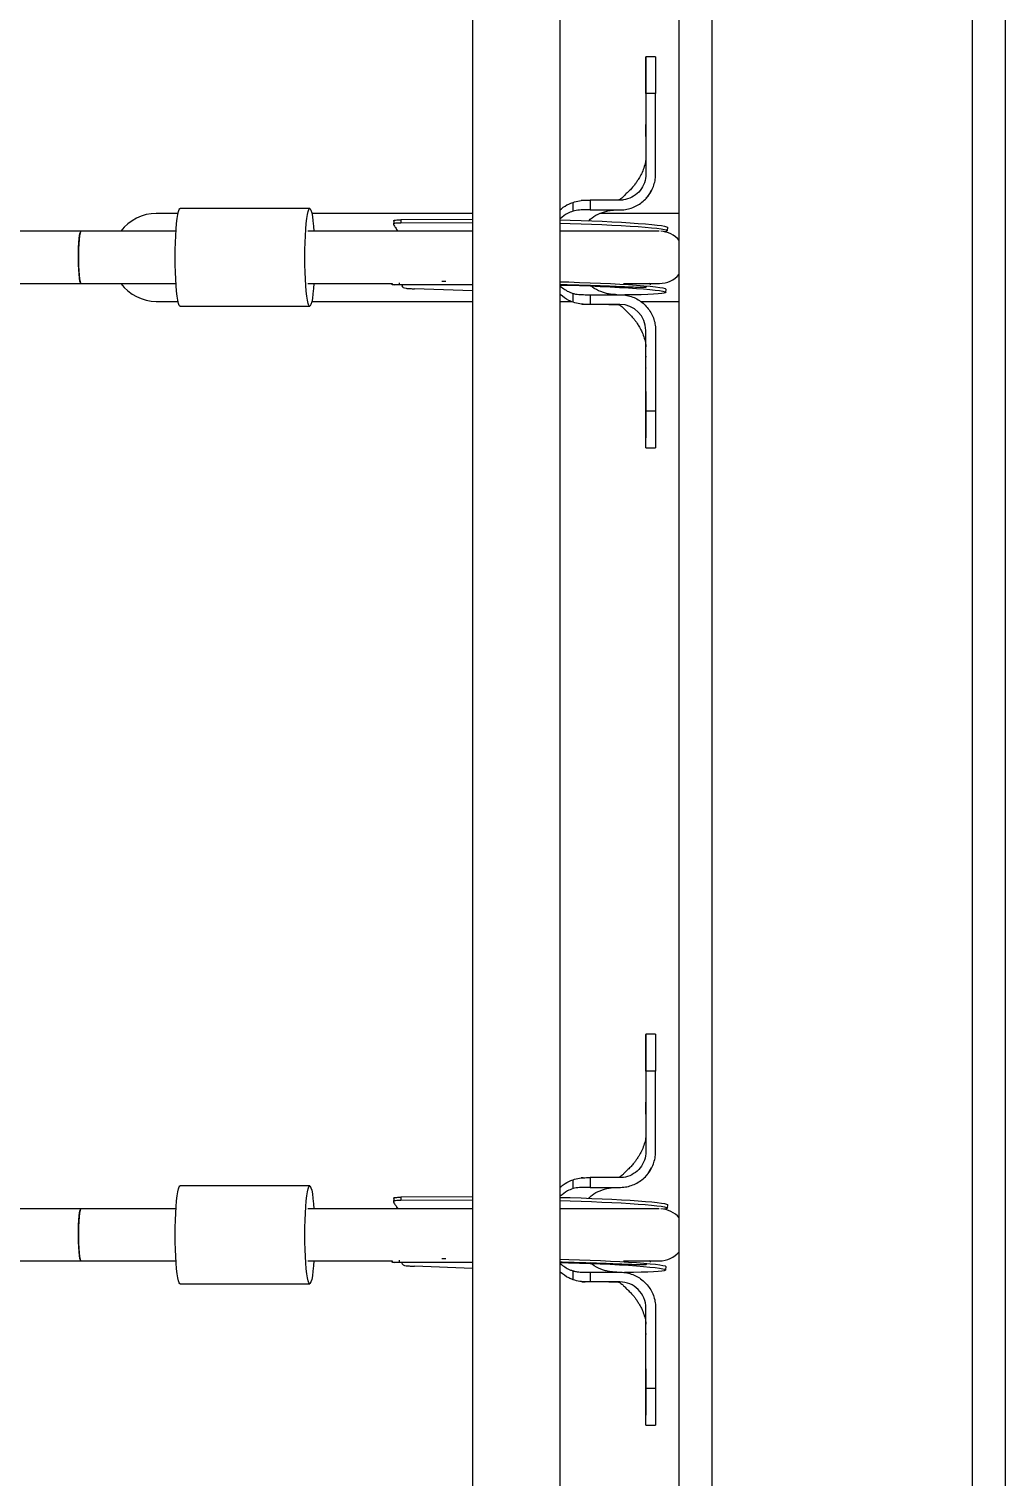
# Model space of a CAD drawing. Header units: millimetres. Extents: x -3362 to 2982, y -2844 to 2289.
# Drawn here: x 1132.6 to 1432.2, y -35.7 to 408.7 of the extents above; entities that cross this region are included whole.
import ezdxf

# ---------------------------------------------------------------- set-up
doc = ezdxf.new("R2010")
doc.units = ezdxf.units.MM
doc.layers.add('DIKOM_ОБЪЕКТ', color=7, linetype='Continuous')

msp = doc.modelspace()

# ---------------------------------------------------------------- linework, layer by layer
at = {"layer": 'DIKOM_ОБЪЕКТ'}
for p, q in [((1342.22, 638.6), (1342.22, -561.4)), ((1422.22, -561.4), (1422.22, 638.6)), ((1432.22, 638.6), (1432.22, -561.4)), ((1332.22, -471.4), (1332.22, 548.6)), ((1268.72, 534.6), (1268.72, -457.4)), ((1295.72, -457.4), (1295.72, 534.6)), ((1321.97, 400.15), (1321.97, 394.87)), ((1324.97, 400.15), (1321.97, 400.15)), ((1321.97, 393.56), (1321.97, 396.67)), ((1321.97, 393.79), (1321.97, 396.03)), ((1321.97, 388.87), (1321.97, 364.15)), ((1324.97, 388.87), (1321.97, 388.87)), ((1324.97, 364.15), (1324.97, 388.87)), ((1302.71, 356.07), (1302.14, 356.06)), ((1304.83, 356.15), (1304.83, 353.15)), ((1312.97, 356.15), (1304.83, 356.15)), ((1313.97, 356.15), (1312.97, 356.15)), ((1322, 356.72), (1322.3, 357.05)), ((1322.67, 357.42), (1323.71, 359.18)), ((1178.35, 352.1), (1171.72, 352.1)), ((1218.8, 353.6), (1179, 353.6)), ((1268.72, 352.1), (1219.45, 352.1)), ((1299.62, 352.77), (1299.62, 355.49)), ((1304.83, 353.15), (1312.97, 353.15)), ((1332.22, 352.1), (1307.89, 352.1)), ((1312.97, 353.15), (1313.97, 353.15)), ((1244.59, 349.76), (1244.56, 348.72)), ((1245.91, 346.6), (1245.47, 347.25)), ((1246.77, 350.12), (1246.75, 349.13)), ((1268.72, 349.22), (1246.75, 349.13)), ((1268.72, 350.22), (1246.77, 350.12)), ((1328.64, 346.81), (1328.67, 347.81)), ((1148.59, 346.6), (1083.33, 346.6)), ((1177.73, 346.6), (1148.59, 346.6)), ((1268.72, 346.6), (1218.19, 346.6)), ((1326.04, 346.6), (1295.72, 346.6)), ((1083.33, 330.6), (1148.59, 330.6)), ((1148.59, 330.6), (1177.73, 330.6)), ((1218.19, 330.6), (1244.08, 330.6)), ((1244.08, 330.6), (1244.07, 330.27)), ((1244.79, 330.13), (1268.72, 330.23)), ((1246.25, 330.8), (1246.24, 330.15)), ((1268.72, 330.25), (1246.24, 330.15)), ((1247.11, 330.14), (1247.11, 330.09)), ((1268.72, 328.29), (1250.96, 328.95)), ((1260.58, 331.21), (1259.31, 331.21)), ((1315.16, 330.6), (1326.14, 330.6)), ((1171.72, 325.1), (1178.35, 325.1)), ((1219.45, 325.1), (1268.72, 325.1)), ((1295.72, 325.1), (1299.1, 325.1)), ((1299.62, 324.82), (1299.62, 327.54)), ((1304.83, 327.15), (1304.83, 324.15)), ((1304.83, 327.15), (1312.97, 327.15)), ((1312.97, 327.15), (1313.97, 327.15)), ((1320.38, 325.1), (1332.22, 325.1)), ((1328.14, 327.84), (1328.16, 328.84)), ((1179, 323.6), (1218.8, 323.6)), ((1302.34, 324.21), (1303.12, 324.2)), ((1302.62, 324.2), (1303.32, 324.19)), ((1312.97, 324.15), (1304.83, 324.15)), ((1313.97, 324.15), (1312.97, 324.15)), ((1321.97, 291.44), (1321.97, 316.15)), ((1324.97, 316.15), (1324.97, 291.44)), ((1321.97, 292.66), (1321.97, 286.03)), ((1324.97, 291.44), (1321.97, 291.44)), ((1321.97, 291.26), (1321.97, 290.87)), ((1321.97, 285.96), (1321.97, 283.23)), ((1321.97, 280.15), (1324.97, 280.15)), ((1321.97, 100.15), (1321.97, 94.87)), ((1324.97, 100.15), (1321.97, 100.15)), ((1321.97, 93.56), (1321.97, 96.67)), ((1321.97, 93.79), (1321.97, 96.03)), ((1321.97, 88.87), (1321.97, 64.15)), ((1324.97, 88.87), (1321.97, 88.87)), ((1324.97, 64.15), (1324.97, 88.87)), ((1322.67, 57.42), (1323.71, 59.18)), ((1218.8, 53.6), (1179, 53.6)), ((1299.62, 52.77), (1299.62, 55.49)), ((1302.71, 56.07), (1302.14, 56.06)), ((1304.83, 56.15), (1304.83, 53.15)), ((1312.97, 56.15), (1304.83, 56.15)), ((1313.97, 56.15), (1312.97, 56.15)), ((1322, 56.72), (1322.3, 57.05)), ((1244.59, 49.76), (1244.56, 48.72)), ((1246.77, 50.12), (1246.75, 49.13)), ((1268.72, 49.22), (1246.75, 49.13)), ((1268.72, 50.22), (1246.77, 50.12)), ((1304.83, 53.15), (1312.97, 53.15)), ((1312.97, 53.15), (1313.97, 53.15)), ((1148.59, 46.6), (1083.33, 46.6)), ((1177.73, 46.6), (1148.59, 46.6)), ((1268.72, 46.6), (1218.19, 46.6)), ((1245.91, 46.6), (1245.47, 47.25)), ((1326.04, 46.6), (1295.72, 46.6)), ((1328.64, 46.81), (1328.67, 47.81)), ((1260.58, 31.21), (1259.31, 31.21)), ((1083.33, 30.6), (1148.59, 30.6)), ((1148.59, 30.6), (1177.73, 30.6)), ((1218.19, 30.6), (1244.08, 30.6)), ((1244.08, 30.6), (1244.07, 30.27)), ((1244.79, 30.13), (1268.72, 30.23)), ((1246.25, 30.8), (1246.24, 30.15)), ((1268.72, 30.25), (1246.24, 30.15)), ((1247.11, 30.14), (1247.11, 30.09)), ((1268.72, 28.29), (1250.96, 28.95)), ((1299.62, 24.82), (1299.62, 27.54)), ((1304.83, 27.15), (1304.83, 24.15)), ((1304.83, 27.15), (1312.97, 27.15)), ((1312.97, 27.15), (1313.97, 27.15)), ((1315.16, 30.6), (1326.14, 30.6)), ((1328.14, 27.84), (1328.16, 28.84)), ((1179, 23.6), (1218.8, 23.6)), ((1302.34, 24.21), (1303.12, 24.2)), ((1302.62, 24.2), (1303.32, 24.19)), ((1312.97, 24.15), (1304.83, 24.15)), ((1313.97, 24.15), (1312.97, 24.15)), ((1321.97, -8.56), (1321.97, 16.15)), ((1324.97, 16.15), (1324.97, -8.56)), ((1321.97, -7.34), (1321.97, -13.97)), ((1324.97, -8.56), (1321.97, -8.56)), ((1321.97, -8.74), (1321.97, -9.13)), ((1321.97, -14.04), (1321.97, -16.77)), ((1321.97, -19.85), (1324.97, -19.85))]:
    msp.add_line(p, q, dxfattribs=at)
at = {"layer": 'DIKOM_ОБЪЕКТ', "flags": 128}
for points in [[(1177.5, 338.6), (1177.52, 340.89), (1177.57, 343.12), (1177.66, 345.25), (1177.78, 347.23), (1177.92, 349), (1178.09, 350.53), (1178.28, 351.78), (1178.49, 352.72), (1178.71, 353.32), (1178.94, 353.59), (1179, 353.6)], [(1217.31, 338.6), (1217.32, 340.89), (1217.37, 343.12), (1217.46, 345.25), (1217.58, 347.23), (1217.72, 349), (1217.89, 350.53), (1218.08, 351.78), (1218.29, 352.72), (1218.51, 353.32), (1218.74, 353.59), (1218.97, 353.5), (1219.19, 353.06), (1219.41, 352.29), (1219.61, 351.19), (1219.79, 349.8), (1219.95, 348.14), (1220.06, 346.6)], [(1295.72, 350.09), (1298.79, 350.01), (1302.1, 349.91), (1305.36, 349.79), (1308.53, 349.66), (1311.58, 349.52), (1314.46, 349.37), (1317.15, 349.21), (1319.62, 349.04), (1321.84, 348.87), (1323.78, 348.7), (1325.42, 348.52), (1326.74, 348.35), (1327.72, 348.18), (1328.36, 348.02), (1328.65, 347.86), (1328.67, 347.81)], [(1295.72, 349.09), (1298.77, 349.01), (1302.08, 348.91), (1305.33, 348.79), (1308.5, 348.66), (1311.55, 348.52), (1314.43, 348.37), (1317.13, 348.21), (1319.6, 348.04), (1321.81, 347.87), (1323.75, 347.7), (1325.39, 347.52), (1326.71, 347.35), (1327.7, 347.18), (1328.34, 347.02), (1328.63, 346.86), (1328.56, 346.71), (1328.14, 346.57), (1327.55, 346.47)], [(1148.59, 330.6), (1148.42, 330.79), (1148.26, 331.34), (1148.11, 332.23), (1147.99, 333.42), (1147.89, 334.85), (1147.83, 336.46), (1147.8, 338.17), (1147.81, 339.89), (1147.85, 341.56), (1147.93, 343.09), (1148.04, 344.41), (1148.18, 345.45), (1148.34, 346.18), (1148.51, 346.55), (1148.59, 346.6)], [(1148.59, 346.6), (1148.46, 346.49), (1148.3, 346.03), (1148.15, 345.22), (1148.01, 344.1), (1147.91, 342.72), (1147.84, 341.15), (1147.8, 339.46), (1147.8, 337.73), (1147.84, 336.04), (1147.91, 334.47), (1148.01, 333.1), (1148.15, 331.98), (1148.3, 331.17), (1148.46, 330.7), (1148.59, 330.6)], [(1179, 323.6), (1178.94, 323.61), (1178.71, 323.87), (1178.49, 324.48), (1178.28, 325.42), (1178.09, 326.67), (1177.92, 328.2), (1177.78, 329.97), (1177.66, 331.94), (1177.57, 334.07), (1177.52, 336.31), (1177.5, 338.6)], [(1220.06, 330.6), (1219.95, 329.06), (1219.79, 327.4), (1219.61, 326.01), (1219.41, 324.91), (1219.19, 324.13), (1218.97, 323.7), (1218.74, 323.61), (1218.51, 323.87), (1218.29, 324.48), (1218.08, 325.42), (1217.89, 326.67), (1217.72, 328.2), (1217.58, 329.97), (1217.46, 331.94), (1217.37, 334.07), (1217.32, 336.31), (1217.31, 338.6)], [(1295.72, 331.1), (1298.29, 331.04), (1301.59, 330.93), (1304.85, 330.82), (1308.02, 330.69), (1311.07, 330.55), (1313.95, 330.39), (1316.64, 330.23), (1319.11, 330.07), (1321.33, 329.9), (1323.27, 329.72), (1324.91, 329.55), (1326.23, 329.38), (1327.21, 329.21), (1327.86, 329.04), (1328.14, 328.89), (1328.16, 328.84)], [(1295.72, 330.1), (1298.26, 330.04), (1301.57, 329.93), (1304.83, 329.82), (1307.99, 329.69), (1311.04, 329.55), (1313.93, 329.4), (1316.62, 329.24), (1319.09, 329.07), (1321.3, 328.9), (1323.24, 328.72), (1324.88, 328.55), (1326.2, 328.38), (1327.19, 328.21), (1327.83, 328.04), (1328.12, 327.89), (1328.05, 327.74), (1327.63, 327.6), (1326.86, 327.48), (1325.74, 327.36), (1324.3, 327.27), (1322.54, 327.19), (1320.5, 327.12), (1318.18, 327.08), (1315.63, 327.05), (1315.37, 327.05)], [(1321.95, 308.31), (1321.95, 308.16), (1321.95, 308.02)], [(1177.5, 38.6), (1177.52, 40.89), (1177.57, 43.12), (1177.66, 45.25), (1177.78, 47.23), (1177.92, 49), (1178.09, 50.53), (1178.28, 51.78), (1178.49, 52.72), (1178.71, 53.32), (1178.94, 53.59), (1179, 53.6)], [(1217.31, 38.6), (1217.32, 40.89), (1217.37, 43.12), (1217.46, 45.25), (1217.58, 47.23), (1217.72, 49), (1217.89, 50.53), (1218.08, 51.78), (1218.29, 52.72), (1218.51, 53.32), (1218.74, 53.59), (1218.97, 53.5), (1219.19, 53.06), (1219.41, 52.29), (1219.61, 51.19), (1219.79, 49.8), (1219.95, 48.14), (1220.06, 46.6)], [(1295.72, 50.09), (1298.79, 50.01), (1302.1, 49.91), (1305.36, 49.79), (1308.53, 49.66), (1311.58, 49.52), (1314.46, 49.37), (1317.15, 49.21), (1319.62, 49.04), (1321.84, 48.87), (1323.78, 48.7), (1325.42, 48.52), (1326.74, 48.35), (1327.72, 48.18), (1328.36, 48.02), (1328.65, 47.86), (1328.67, 47.81)], [(1295.72, 49.09), (1298.77, 49.01), (1302.08, 48.91), (1305.33, 48.79), (1308.5, 48.66), (1311.55, 48.52), (1314.43, 48.37), (1317.13, 48.21), (1319.6, 48.04), (1321.81, 47.87), (1323.75, 47.7), (1325.39, 47.52), (1326.71, 47.35), (1327.7, 47.18), (1328.34, 47.02), (1328.63, 46.86), (1328.56, 46.71), (1328.14, 46.57), (1327.55, 46.47)], [(1148.59, 30.6), (1148.42, 30.79), (1148.26, 31.34), (1148.11, 32.23), (1147.99, 33.42), (1147.89, 34.85), (1147.83, 36.46), (1147.8, 38.17), (1147.81, 39.89), (1147.85, 41.56), (1147.93, 43.09), (1148.04, 44.41), (1148.18, 45.45), (1148.34, 46.18), (1148.51, 46.55), (1148.59, 46.6)], [(1148.59, 46.6), (1148.46, 46.49), (1148.3, 46.03), (1148.15, 45.22), (1148.01, 44.1), (1147.91, 42.72), (1147.84, 41.15), (1147.8, 39.46), (1147.8, 37.73), (1147.84, 36.04), (1147.91, 34.47), (1148.01, 33.1), (1148.15, 31.98), (1148.3, 31.17), (1148.46, 30.7), (1148.59, 30.6)], [(1179, 23.6), (1178.94, 23.61), (1178.71, 23.87), (1178.49, 24.48), (1178.28, 25.42), (1178.09, 26.67), (1177.92, 28.2), (1177.78, 29.97), (1177.66, 31.94), (1177.57, 34.07), (1177.52, 36.31), (1177.5, 38.6)], [(1220.06, 30.6), (1219.95, 29.06), (1219.79, 27.4), (1219.61, 26.01), (1219.41, 24.91), (1219.19, 24.13), (1218.97, 23.7), (1218.74, 23.61), (1218.51, 23.87), (1218.29, 24.48), (1218.08, 25.42), (1217.89, 26.67), (1217.72, 28.2), (1217.58, 29.97), (1217.46, 31.94), (1217.37, 34.07), (1217.32, 36.31), (1217.31, 38.6)], [(1295.72, 31.1), (1298.29, 31.04), (1301.59, 30.93), (1304.85, 30.82), (1308.02, 30.69), (1311.07, 30.55), (1313.95, 30.39), (1316.64, 30.23), (1319.11, 30.07), (1321.33, 29.9), (1323.27, 29.72), (1324.91, 29.55), (1326.23, 29.38), (1327.21, 29.21), (1327.86, 29.04), (1328.14, 28.89), (1328.16, 28.84)], [(1295.72, 30.1), (1298.26, 30.04), (1301.57, 29.93), (1304.83, 29.82), (1307.99, 29.69), (1311.04, 29.55), (1313.93, 29.4), (1316.62, 29.24), (1319.09, 29.07), (1321.3, 28.9), (1323.24, 28.72), (1324.88, 28.55), (1326.2, 28.38), (1327.19, 28.21), (1327.83, 28.04), (1328.12, 27.89), (1328.05, 27.74), (1327.63, 27.6), (1326.86, 27.48), (1325.74, 27.36), (1324.3, 27.27), (1322.54, 27.19), (1320.5, 27.12), (1318.18, 27.08), (1315.63, 27.05), (1315.37, 27.05)], [(1321.95, 8.31), (1321.95, 8.16), (1321.95, 8.02)]]:
    msp.add_lwpolyline(points, dxfattribs=at)
at = {"layer": 'DIKOM_ОБЪЕКТ'}
for centre, radius, start, end in [((1171.72, 338.6), 13.5, 90, 143.6588), ((1326.14, 338.6), 8, 40.5641, 87.2671), ((1326.14, 338.6), 8, 270, 319.4359), ((1171.72, 338.6), 13.5, 216.3412, 270), ((1313.97, 316.15), 8, 0.0001, 89.9991), ((1326.14, 38.6), 8, 40.5641, 87.2671), ((1326.14, 38.6), 8, 270, 319.4359), ((1313.97, 16.15), 8, 359.9992, 90.0008)]:
    msp.add_arc(centre, radius, start, end, dxfattribs=at)
for points, knots in [([(1321.97, 388.87), (1321.97, 388.95), (1321.97, 389.37), (1321.97, 391.08), (1321.97, 393.5), (1321.97, 396.03), (1321.97, 397.87), (1321.97, 399.21), (1321.97, 400.02), (1321.97, 400.1), (1321.97, 400.13)], [0, 0, 0, 0, 0.012373, 0.06189, 0.261123, 0.409634, 0.562453, 0.710964, 0.863783, 1, 1, 1, 1]), ([(1324.97, 400.14), (1324.97, 400.09), (1324.97, 400), (1324.97, 399.16), (1324.97, 397.82), (1324.97, 395.95), (1324.97, 393.76), (1324.97, 391.38), (1324.97, 389.71), (1324.97, 388.87)], [0, 0, 0, 0, 0.144052, 0.292535, 0.445323, 0.593805, 0.746594, 0.872017, 1, 1, 1, 1]), ([(1321.97, 394.87), (1321.97, 394.49), (1321.97, 393.71), (1321.97, 392.5), (1321.97, 391.88)], [0, 0, 0, 0, 0.492054, 1, 1, 1, 1]), ([(1321.97, 394.52), (1321.97, 393.4), (1321.97, 391.07), (1321.97, 388.58), (1321.97, 387.28)], [0, 0, 0, 0, 0.47816, 1, 1, 1, 1]), ([(1321.97, 389.26), (1321.97, 388.33), (1321.96, 386.37), (1321.97, 383.86), (1321.97, 382.55)], [0, 0, 0, 0, 0.477464, 1, 1, 1, 1]), ([(1321.97, 375.7), (1321.97, 375.69), (1321.97, 375.62), (1321.97, 376), (1321.96, 376.83), (1321.96, 378.01), (1321.97, 378.93), (1321.97, 379.35)], [0, 0, 0, 0, 0.064251, 0.306798, 0.549351, 0.791899, 1, 1, 1, 1]), ([(1321.97, 369.02), (1321.94, 368.66), (1321.9, 367.96), (1321.42, 366.14), (1320.71, 364.39), (1319.94, 362.97), (1319.24, 361.87), (1318.58, 360.95), (1317.87, 360.07), (1317.01, 359.12), (1315.97, 358.22), (1315.2, 357.34), (1314.51, 356.75), (1313.99, 356.34), (1313.75, 356.25), (1313.69, 356.23), (1313.65, 356.21), (1313.62, 356.2), (1313.59, 356.19), (1313.49, 356.17), (1313.44, 356.17), (1313.38, 356.15), (1313.09, 356.15), (1312.97, 356.15), (1312.93, 356.15)], [0, 0, 0, 0, 0.150024, 0.285113, 0.400984, 0.491058, 0.549652, 0.595438, 0.653438, 0.721438, 0.788231, 0.844914, 0.895825, 0.920025, 0.924453, 0.926116, 0.92758, 0.929024, 0.930601, 0.934412, 0.957289, 0.976122, 0.990799, 1, 1, 1, 1]), ([(1321.95, 369.34), (1321.95, 369.26), (1321.95, 369.11), (1321.95, 368.94), (1321.95, 368.86)], [0, 0, 0, 0, 0.49806, 1, 1, 1, 1]), ([(1321.97, 364.15), (1321.96, 363.93), (1321.93, 362.81), (1321.4, 360.82), (1319.89, 358.55), (1317.7, 356.91), (1315.6, 356.22), (1314.33, 356.17), (1313.97, 356.15)], [0, 0, 0, 0, 0.054127, 0.268331, 0.482526, 0.697283, 0.911982, 1, 1, 1, 1]), ([(1313.97, 353.15), (1314.05, 353.15), (1314.48, 353.16), (1316.14, 353.28), (1318.9, 354.08), (1321.97, 356.3), (1324.11, 359.39), (1324.9, 362.19), (1324.96, 363.79), (1324.97, 364.15)], [0, 0, 0, 0, 0.014813, 0.07411, 0.290037, 0.505971, 0.72095, 0.936008, 1, 1, 1, 1]), ([(1299.62, 355.49), (1300.28, 355.68), (1301.62, 356.08), (1303.03, 356.13), (1303.75, 356.15)], [0, 0, 0, 0, 0.491614, 1, 1, 1, 1]), ([(1303.75, 356.15), (1303.84, 356.15), (1304.2, 356.15), (1304.56, 356.15), (1304.83, 356.15)], [0, 0, 0, 0, 0.256317, 1, 1, 1, 1]), ([(1322.26, 356.93), (1322.31, 356.99), (1322.42, 357.11), (1322.51, 357.22), (1322.55, 357.27)], [0, 0, 0, 0, 0.500186, 1, 1, 1, 1]), ([(1295.72, 353.2), (1296.02, 353.46), (1296.98, 354.31), (1298.36, 355.01), (1299.4, 355.41), (1299.62, 355.49)], [0, 0, 0, 0, 0.26014, 0.848544, 1, 1, 1, 1]), ([(1299.62, 352.77), (1299.03, 352.56), (1297.59, 352.06), (1296.42, 351.06), (1295.72, 350.46)], [0, 0, 0, 0, 0.405663, 1, 1, 1, 1]), ([(1304.83, 353.15), (1304.74, 353.15), (1304.32, 353.15), (1303.24, 353.14), (1301.56, 353.21), (1300.27, 352.92), (1299.62, 352.77)], [0, 0, 0, 0, 0.04834, 0.241897, 0.617086, 1, 1, 1, 1]), ([(1304.39, 349.82), (1304.74, 350.15), (1305.79, 351.13), (1307.93, 352.23), (1310.2, 352.92), (1311.81, 353.11), (1312.58, 353.15), (1312.88, 353.15), (1312.98, 353.15)], [0, 0, 0, 0, 0.153151, 0.45303, 0.754289, 0.900757, 0.967881, 1, 1, 1, 1]), ([(1244.59, 349.76), (1244.59, 349.76), (1244.52, 349.92), (1244.81, 350.02), (1245.5, 350.12), (1246.34, 350.12), (1246.77, 350.12)], [0, 0, 0, 0, 0.005856, 0.331136, 0.660359, 1, 1, 1, 1]), ([(1246.75, 349.13), (1246.31, 349.12), (1245.45, 349.11), (1244.7, 349.03), (1244.48, 348.74), (1244.76, 348.18), (1245.23, 347.57), (1245.47, 347.25)], [0, 0, 0, 0, 0.203169, 0.406421, 0.606933, 0.79752, 1, 1, 1, 1]), ([(1246.24, 330.15), (1245.81, 330.15), (1244.95, 330.14), (1244.19, 330.11), (1244.12, 330.22), (1244.09, 330.27)], [0, 0, 0, 0, 0.346213, 0.692522, 1, 1, 1, 1]), ([(1247.16, 330.09), (1247.14, 330.01), (1247.07, 329.66), (1247.45, 329.35), (1248.31, 329.1), (1249.53, 329.01), (1250.5, 328.97), (1250.96, 328.95)], [0, 0, 0, 0, 0.079847, 0.322967, 0.55338, 0.788725, 1, 1, 1, 1]), ([(1295.72, 330.27), (1295.91, 330.27), (1297.1, 330.24), (1300.21, 330.17), (1304.83, 330.03), (1309.73, 329.86), (1313.79, 329.7), (1316.98, 329.57), (1319.36, 329.48), (1320.96, 329.45), (1321.98, 329.44), (1322.17, 329.55), (1322.24, 329.61)], [0, 0, 0, 0, 0.015343, 0.095892, 0.248608, 0.390356, 0.521091, 0.640803, 0.749551, 0.84746, 0.934722, 1, 1, 1, 1]), ([(1295.72, 329.76), (1296.65, 329.05), (1297.86, 328.12), (1299.28, 327.65), (1299.62, 327.54)], [0, 0, 0, 0, 0.76577, 1, 1, 1, 1]), ([(1313.02, 327.15), (1312.59, 327.16), (1311.74, 327.18), (1310.49, 327.37), (1309.28, 327.66), (1307.59, 328.27), (1306.05, 328.99), (1305.13, 329.84), (1304.92, 330.03)], [0, 0, 0, 0, 0.145834, 0.290774, 0.432323, 0.570159, 0.905316, 1, 1, 1, 1]), ([(1323.35, 330.18), (1323.36, 330.22), (1323.38, 330.28), (1323.12, 330.51), (1323.01, 330.6)], [0, 0, 0, 0, 0.594367, 1, 1, 1, 1]), ([(1299.62, 324.82), (1299.18, 324.99), (1297.75, 325.53), (1296.55, 326.49), (1295.72, 327.16)], [0, 0, 0, 0, 0.307774, 1, 1, 1, 1]), ([(1299.62, 327.54), (1299.7, 327.51), (1300.1, 327.4), (1300.85, 327.25), (1301.69, 327.16), (1302.87, 327.15), (1303.86, 327.15), (1304.69, 327.15), (1304.83, 327.15)], [0, 0, 0, 0, 0.048377, 0.242058, 0.435729, 0.532445, 0.919396, 1, 1, 1, 1]), ([(1303.74, 324.15), (1303.05, 324.18), (1301.64, 324.22), (1300.3, 324.62), (1299.62, 324.82)], [0, 0, 0, 0, 0.492161, 1, 1, 1, 1]), ([(1313.97, 327.15), (1314.05, 327.15), (1314.48, 327.15), (1316.13, 327.03), (1318.88, 326.23), (1321.94, 324.04), (1324.09, 320.96), (1324.9, 318.15), (1324.95, 316.54), (1324.97, 316.15)], [0, 0, 0, 0, 0.014813, 0.074105, 0.288776, 0.503458, 0.718043, 0.933091, 1, 1, 1, 1]), ([(1304.83, 324.15), (1304.74, 324.15), (1304.38, 324.15), (1304.02, 324.15), (1303.75, 324.15)], [0, 0, 0, 0, 0.256194, 1, 1, 1, 1]), ([(1310.66, 324.15), (1310.62, 324.15), (1310.54, 324.15), (1310.72, 324.15), (1311.38, 324.15), (1312.11, 324.15), (1312.66, 324.15), (1313.16, 324.15), (1313.43, 324.15), (1313.5, 324.13), (1313.54, 324.13), (1313.61, 324.11), (1313.64, 324.1), (1313.67, 324.09), (1313.71, 324.07), (1313.77, 324.05), (1314.01, 323.95), (1314.51, 323.55), (1315.24, 322.91), (1316.08, 321.99), (1317.11, 321.06), (1317.97, 320.12), (1318.63, 319.29), (1319.25, 318.42), (1319.94, 317.33), (1320.72, 315.89), (1321.43, 314.13), (1321.9, 312.28), (1321.95, 311.56), (1321.97, 311.18)], [0, 0, 0, 0, 0.038804, 0.073968, 0.124838, 0.17222, 0.205994, 0.227859, 0.241699, 0.254338, 0.268536, 0.27144, 0.272632, 0.273738, 0.274875, 0.276185, 0.279636, 0.298264, 0.337809, 0.388347, 0.446677, 0.494112, 0.533654, 0.567927, 0.614047, 0.684939, 0.776097, 0.882281, 1, 1, 1, 1]), ([(1321.97, 300.93), (1321.97, 300.98), (1321.97, 301.53), (1321.96, 302.51), (1321.96, 303.7), (1321.97, 304.42), (1321.97, 304.73), (1321.97, 304.64), (1321.97, 304.64)], [0, 0, 0, 0, 0.02217, 0.263626, 0.505085, 0.74654, 0.987998, 1, 1, 1, 1]), ([(1321.97, 297.47), (1321.97, 296.17), (1321.96, 293.67), (1321.97, 291.72), (1321.97, 290.78)], [0, 0, 0, 0, 0.522448, 1, 1, 1, 1]), ([(1321.97, 280.17), (1321.97, 280.17), (1321.97, 280.07), (1321.97, 280.43), (1321.97, 281.28), (1321.97, 282.72), (1321.97, 284.66), (1321.97, 287.43), (1321.97, 289.93), (1321.97, 291.44)], [0, 0, 0, 0, 0.012296, 0.165143, 0.313683, 0.466532, 0.615072, 0.767919, 1, 1, 1, 1]), ([(1324.97, 291.44), (1324.97, 291.36), (1324.97, 290.98), (1324.97, 289.4), (1324.97, 287.08), (1324.97, 284.56), (1324.97, 282.67), (1324.97, 281.23), (1324.97, 280.41), (1324.97, 280.07), (1324.97, 280.16), (1324.97, 280.17)], [0, 0, 0, 0, 0.011392, 0.056976, 0.240204, 0.388695, 0.541489, 0.689979, 0.842775, 0.991264, 1, 1, 1, 1]), ([(1321.97, 88.87), (1321.97, 88.95), (1321.97, 89.37), (1321.97, 91.08), (1321.97, 93.5), (1321.97, 96.03), (1321.97, 97.87), (1321.97, 99.21), (1321.97, 100.02), (1321.97, 100.1), (1321.97, 100.13)], [0, 0, 0, 0, 0.012373, 0.061891, 0.261123, 0.409635, 0.562451, 0.710964, 0.863782, 1, 1, 1, 1]), ([(1324.97, 100.14), (1324.97, 100.09), (1324.97, 100), (1324.97, 99.16), (1324.97, 97.82), (1324.97, 95.95), (1324.97, 93.76), (1324.97, 91.38), (1324.97, 89.71), (1324.97, 88.87)], [0, 0, 0, 0, 0.144052, 0.292534, 0.445322, 0.593804, 0.746593, 0.872017, 1, 1, 1, 1]), ([(1321.97, 94.87), (1321.97, 94.49), (1321.97, 93.71), (1321.97, 92.5), (1321.97, 91.88)], [0, 0, 0, 0, 0.492056, 1, 1, 1, 1]), ([(1321.97, 94.52), (1321.97, 93.4), (1321.97, 91.07), (1321.97, 88.58), (1321.97, 87.28)], [0, 0, 0, 0, 0.478155, 1, 1, 1, 1]), ([(1321.97, 89.26), (1321.97, 88.33), (1321.96, 86.37), (1321.97, 83.86), (1321.97, 82.55)], [0, 0, 0, 0, 0.477467, 1, 1, 1, 1]), ([(1321.97, 75.7), (1321.97, 75.69), (1321.97, 75.62), (1321.97, 76), (1321.96, 76.83), (1321.96, 78.01), (1321.97, 78.93), (1321.97, 79.35)], [0, 0, 0, 0, 0.06425, 0.306799, 0.549338, 0.791884, 1, 1, 1, 1]), ([(1321.97, 69.02), (1321.94, 68.66), (1321.9, 67.96), (1321.42, 66.14), (1320.71, 64.39), (1319.94, 62.97), (1319.24, 61.87), (1318.58, 60.95), (1317.87, 60.07), (1317.01, 59.12), (1315.97, 58.22), (1315.2, 57.34), (1314.51, 56.75), (1313.99, 56.34), (1313.75, 56.25), (1313.69, 56.23), (1313.65, 56.21), (1313.62, 56.2), (1313.59, 56.19), (1313.49, 56.17), (1313.44, 56.17), (1313.38, 56.15), (1313.09, 56.15), (1312.97, 56.15), (1312.93, 56.15)], [0, 0, 0, 0, 0.150023, 0.285112, 0.400986, 0.491056, 0.549651, 0.59544, 0.653437, 0.72144, 0.78823, 0.844913, 0.895824, 0.920026, 0.924453, 0.926116, 0.92758, 0.929024, 0.930601, 0.934412, 0.957289, 0.976122, 0.990799, 1, 1, 1, 1]), ([(1321.95, 69.34), (1321.95, 69.26), (1321.95, 69.11), (1321.95, 68.94), (1321.95, 68.86)], [0, 0, 0, 0, 0.498083, 1, 1, 1, 1]), ([(1321.97, 64.15), (1321.96, 63.93), (1321.93, 62.81), (1321.4, 60.82), (1319.89, 58.54), (1317.7, 56.91), (1315.6, 56.22), (1314.33, 56.17), (1313.97, 56.15)], [0, 0, 0, 0, 0.054126, 0.268331, 0.482533, 0.697283, 0.911982, 1, 1, 1, 1]), ([(1313.97, 53.15), (1314.05, 53.15), (1314.48, 53.16), (1316.14, 53.28), (1318.9, 54.08), (1321.97, 56.3), (1324.11, 59.39), (1324.9, 62.19), (1324.96, 63.79), (1324.97, 64.15)], [0, 0, 0, 0, 0.014813, 0.074109, 0.290036, 0.505965, 0.720944, 0.936008, 1, 1, 1, 1]), ([(1295.72, 53.2), (1296.02, 53.46), (1296.98, 54.31), (1298.36, 55.01), (1299.4, 55.41), (1299.62, 55.49)], [0, 0, 0, 0, 0.260152, 0.848547, 1, 1, 1, 1]), ([(1299.62, 55.49), (1300.28, 55.68), (1301.62, 56.08), (1303.03, 56.13), (1303.75, 56.15)], [0, 0, 0, 0, 0.491614, 1, 1, 1, 1]), ([(1303.75, 56.15), (1303.84, 56.15), (1304.2, 56.15), (1304.56, 56.15), (1304.83, 56.15)], [0, 0, 0, 0, 0.256317, 1, 1, 1, 1]), ([(1322.26, 56.93), (1322.31, 56.99), (1322.42, 57.11), (1322.51, 57.22), (1322.55, 57.27)], [0, 0, 0, 0, 0.500185, 1, 1, 1, 1]), ([(1244.59, 49.76), (1244.59, 49.76), (1244.52, 49.93), (1244.81, 50.01), (1245.5, 50.12), (1246.34, 50.12), (1246.77, 50.12)], [0, 0, 0, 0, 0.005863, 0.331142, 0.660361, 1, 1, 1, 1]), ([(1246.75, 49.13), (1246.31, 49.12), (1245.45, 49.11), (1244.7, 49.03), (1244.48, 48.74), (1244.76, 48.18), (1245.23, 47.57), (1245.47, 47.25)], [0, 0, 0, 0, 0.20317, 0.406424, 0.606934, 0.797527, 1, 1, 1, 1]), ([(1299.62, 52.77), (1299.03, 52.56), (1297.59, 52.06), (1296.42, 51.06), (1295.72, 50.46)], [0, 0, 0, 0, 0.405669, 1, 1, 1, 1]), ([(1304.83, 53.15), (1304.74, 53.15), (1304.32, 53.15), (1303.24, 53.14), (1301.56, 53.21), (1300.27, 52.92), (1299.62, 52.77)], [0, 0, 0, 0, 0.04834, 0.241898, 0.617089, 1, 1, 1, 1]), ([(1304.39, 49.82), (1304.74, 50.15), (1305.79, 51.13), (1307.93, 52.23), (1310.2, 52.92), (1311.81, 53.11), (1312.58, 53.15), (1312.88, 53.15), (1312.98, 53.15)], [0, 0, 0, 0, 0.153158, 0.45303, 0.754291, 0.900757, 0.967881, 1, 1, 1, 1]), ([(1246.24, 30.15), (1245.81, 30.15), (1244.95, 30.14), (1244.19, 30.11), (1244.12, 30.22), (1244.09, 30.27)], [0, 0, 0, 0, 0.346212, 0.69252, 1, 1, 1, 1]), ([(1247.16, 30.09), (1247.14, 30.01), (1247.07, 29.66), (1247.45, 29.35), (1248.31, 29.1), (1249.53, 29.01), (1250.5, 28.97), (1250.96, 28.95)], [0, 0, 0, 0, 0.079854, 0.322968, 0.553381, 0.788725, 1, 1, 1, 1]), ([(1295.72, 30.27), (1295.91, 30.27), (1297.1, 30.24), (1300.21, 30.17), (1304.83, 30.03), (1309.73, 29.86), (1313.79, 29.7), (1316.98, 29.57), (1319.36, 29.48), (1320.96, 29.45), (1321.98, 29.44), (1322.17, 29.55), (1322.24, 29.61)], [0, 0, 0, 0, 0.015343, 0.095892, 0.248608, 0.390356, 0.521091, 0.640803, 0.749551, 0.84746, 0.934722, 1, 1, 1, 1]), ([(1295.72, 29.76), (1296.65, 29.05), (1297.86, 28.12), (1299.28, 27.65), (1299.62, 27.54)], [0, 0, 0, 0, 0.765763, 1, 1, 1, 1]), ([(1299.62, 24.82), (1299.18, 24.99), (1297.75, 25.53), (1296.55, 26.49), (1295.72, 27.16)], [0, 0, 0, 0, 0.307774, 1, 1, 1, 1]), ([(1299.62, 27.54), (1299.7, 27.51), (1300.1, 27.4), (1300.85, 27.25), (1301.69, 27.16), (1302.87, 27.15), (1303.86, 27.15), (1304.69, 27.15), (1304.83, 27.15)], [0, 0, 0, 0, 0.048377, 0.242054, 0.435727, 0.532443, 0.919395, 1, 1, 1, 1]), ([(1313.02, 27.15), (1312.59, 27.16), (1311.74, 27.18), (1310.49, 27.37), (1309.28, 27.66), (1307.59, 28.27), (1306.05, 28.99), (1305.13, 29.84), (1304.92, 30.03)], [0, 0, 0, 0, 0.145835, 0.290778, 0.432328, 0.570165, 0.905324, 1, 1, 1, 1]), ([(1313.97, 27.15), (1314.05, 27.15), (1314.48, 27.15), (1316.13, 27.03), (1318.88, 26.23), (1321.94, 24.04), (1324.09, 20.96), (1324.9, 18.15), (1324.95, 16.54), (1324.97, 16.15)], [0, 0, 0, 0, 0.014813, 0.074106, 0.288777, 0.503456, 0.718042, 0.93309, 1, 1, 1, 1]), ([(1323.35, 30.18), (1323.36, 30.22), (1323.38, 30.28), (1323.12, 30.51), (1323.01, 30.6)], [0, 0, 0, 0, 0.594361, 1, 1, 1, 1]), ([(1303.74, 24.15), (1303.05, 24.18), (1301.64, 24.22), (1300.3, 24.62), (1299.62, 24.82)], [0, 0, 0, 0, 0.492161, 1, 1, 1, 1]), ([(1304.83, 24.15), (1304.74, 24.15), (1304.38, 24.15), (1304.02, 24.15), (1303.75, 24.15)], [0, 0, 0, 0, 0.256194, 1, 1, 1, 1]), ([(1310.66, 24.15), (1310.62, 24.15), (1310.54, 24.15), (1310.72, 24.15), (1311.38, 24.15), (1312.11, 24.15), (1312.66, 24.15), (1313.16, 24.15), (1313.43, 24.15), (1313.5, 24.13), (1313.54, 24.13), (1313.61, 24.11), (1313.64, 24.1), (1313.67, 24.09), (1313.71, 24.07), (1313.77, 24.05), (1314.01, 23.95), (1314.51, 23.55), (1315.24, 22.91), (1316.08, 21.99), (1317.11, 21.06), (1317.97, 20.12), (1318.63, 19.29), (1319.25, 18.42), (1319.94, 17.33), (1320.72, 15.89), (1321.43, 14.13), (1321.9, 12.28), (1321.95, 11.56), (1321.97, 11.18)], [0, 0, 0, 0, 0.038804, 0.073968, 0.124839, 0.17222, 0.205994, 0.227859, 0.241699, 0.254338, 0.268537, 0.27144, 0.272632, 0.273737, 0.274875, 0.276184, 0.279637, 0.298262, 0.33781, 0.388345, 0.446676, 0.49411, 0.533655, 0.567928, 0.614048, 0.68494, 0.776098, 0.882282, 1, 1, 1, 1]), ([(1321.97, 0.93), (1321.97, 0.98), (1321.97, 1.53), (1321.96, 2.51), (1321.96, 3.7), (1321.97, 4.42), (1321.97, 4.73), (1321.97, 4.64), (1321.97, 4.64)], [0, 0, 0, 0, 0.02217, 0.263628, 0.505088, 0.746545, 0.988001, 1, 1, 1, 1]), ([(1321.97, -2.53), (1321.97, -3.83), (1321.96, -6.33), (1321.97, -8.28), (1321.97, -9.22)], [0, 0, 0, 0, 0.522448, 1, 1, 1, 1]), ([(1321.97, -19.83), (1321.97, -19.83), (1321.97, -19.93), (1321.97, -19.57), (1321.97, -18.72), (1321.97, -17.28), (1321.97, -15.34), (1321.97, -12.57), (1321.97, -10.07), (1321.97, -8.56)], [0, 0, 0, 0, 0.012296, 0.165144, 0.313683, 0.466529, 0.615069, 0.767915, 1, 1, 1, 1]), ([(1324.97, -8.56), (1324.97, -8.64), (1324.97, -9.02), (1324.97, -10.6), (1324.97, -12.92), (1324.97, -15.44), (1324.97, -17.33), (1324.97, -18.77), (1324.97, -19.59), (1324.97, -19.93), (1324.97, -19.84), (1324.97, -19.83)], [0, 0, 0, 0, 0.011392, 0.056976, 0.240208, 0.388695, 0.541492, 0.68998, 0.842775, 0.991264, 1, 1, 1, 1])]:
    msp.add_open_spline(points, degree=3, knots=knots, dxfattribs=at)

doc.saveas('drawing.dxf')
